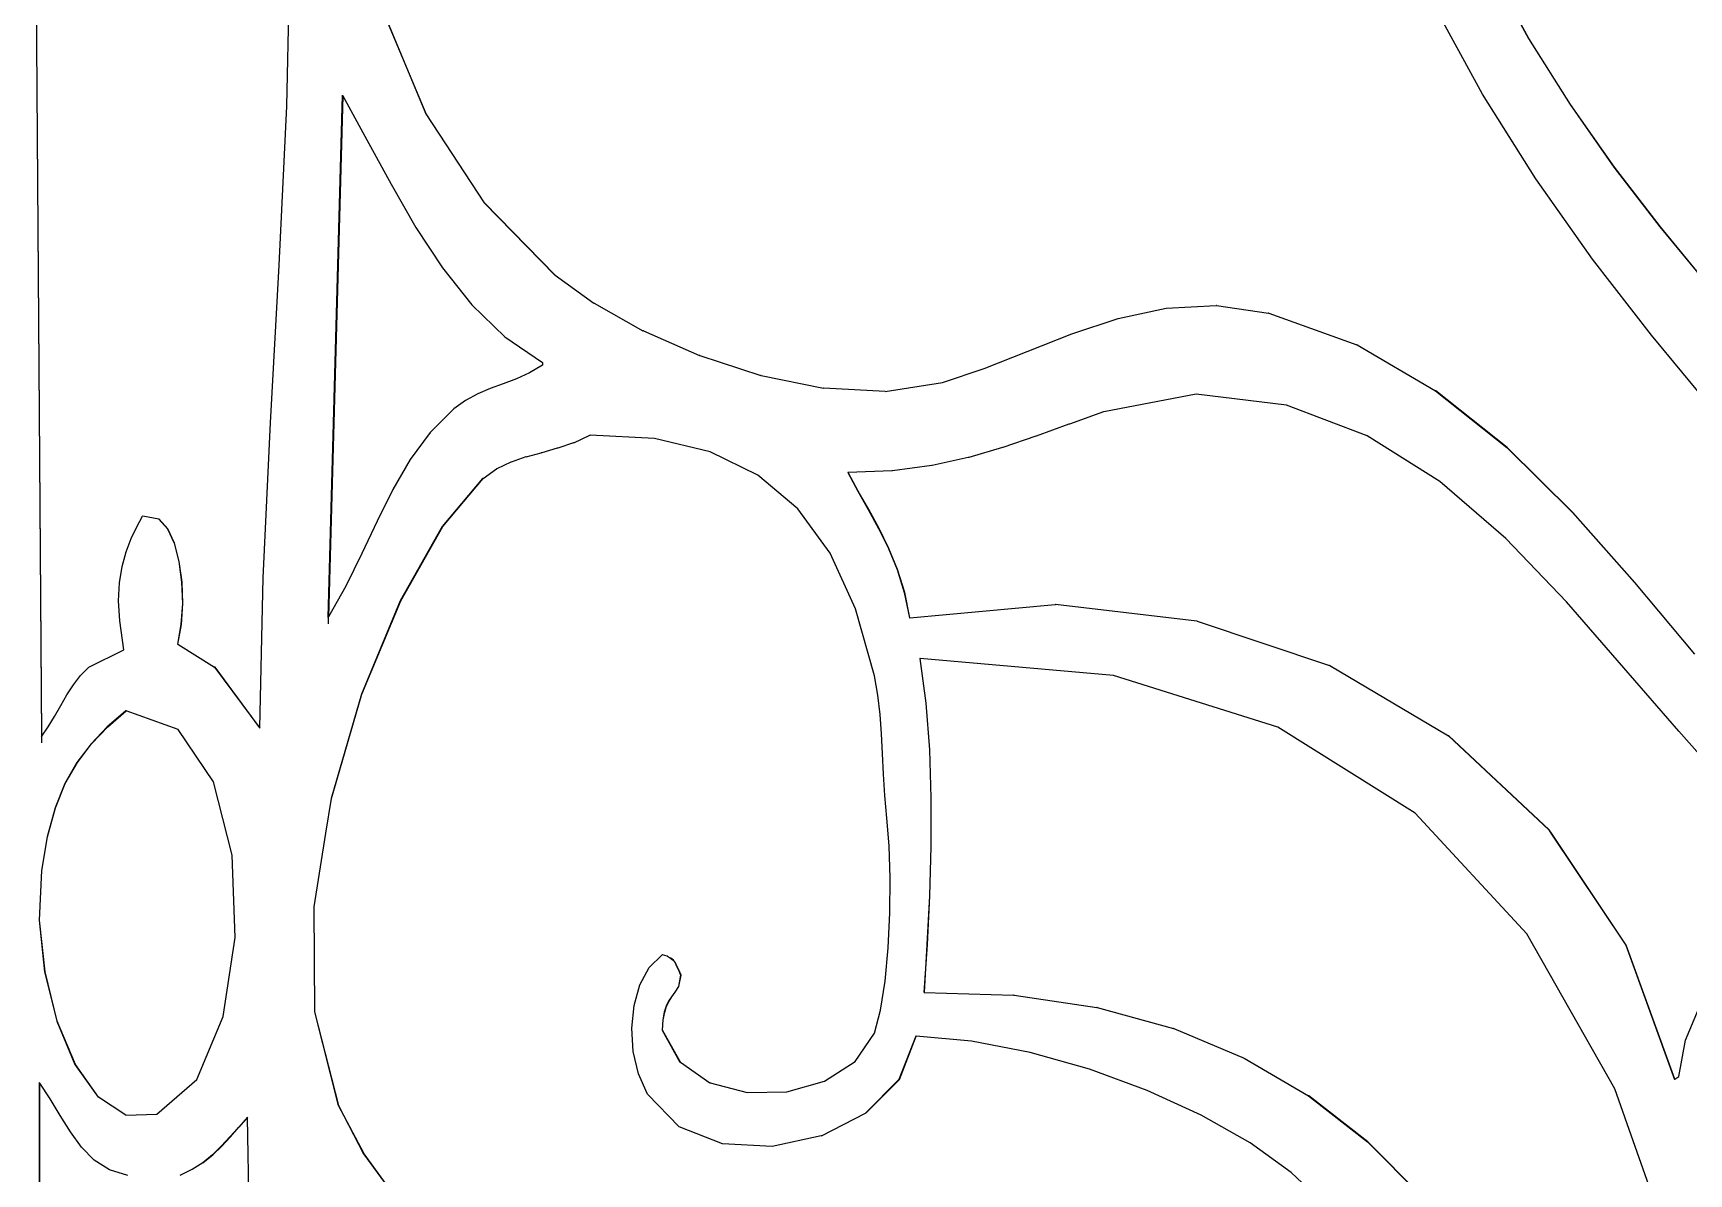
# Model space of a CAD drawing. Header units: inches. Extents: x -2812 to 9774, y -15726 to -746.
# Drawn here: x 3749.15 to 3760.97, y -9100.31 to -9092.16 of the extents above; entities that cross this region are included whole.
import ezdxf

# ---------------------------------------------------------------- set-up
doc = ezdxf.new("R2010")
doc.units = ezdxf.units.IN
doc.header["$LTSCALE"] = 17
doc.header["$MEASUREMENT"] = 0

msp = doc.modelspace()

# ---------------------------------------------------------------- linework, layer by layer
for p, q in [((3749.146, -9088.938), (3749.205, -9097.191)), ((3749.208, -9097.187), (3749.149, -9088.938)), ((3750.957, -9092.686), (3750.984, -9091.552)), ((3759.552, -9091.704), (3759.825, -9092.202)), ((3759.828, -9092.202), (3759.555, -9091.704)), ((3759.495, -9092.6), (3759.146, -9091.96)), ((3751.645, -9092.01), (3751.95, -9092.741)), ((3751.953, -9092.741), (3751.647, -9092.01)), ((3759.828, -9092.202), (3759.825, -9092.202)), ((3759.825, -9092.202), (3760.121, -9092.674)), ((3760.124, -9092.674), (3759.828, -9092.202)), ((3751.253, -9096.339), (3751.355, -9092.608)), ((3751.358, -9092.613), (3751.256, -9096.334)), ((3751.355, -9092.608), (3751.358, -9092.613)), ((3751.358, -9092.613), (3751.53, -9092.926)), ((3759.876, -9093.205), (3759.495, -9092.6)), ((3760.121, -9092.674), (3760.435, -9093.122)), ((3760.124, -9092.674), (3760.121, -9092.674)), ((3760.438, -9093.122), (3760.124, -9092.674)), ((3750.904, -9093.822), (3750.957, -9092.686)), ((3751.95, -9092.741), (3752.367, -9093.377)), ((3751.953, -9092.741), (3751.95, -9092.741)), ((3752.37, -9093.377), (3751.953, -9092.741)), ((3751.53, -9092.926), (3751.702, -9093.244)), ((3760.438, -9093.122), (3760.435, -9093.122)), ((3760.435, -9093.122), (3760.763, -9093.549)), ((3760.766, -9093.549), (3760.438, -9093.122)), ((3751.702, -9093.244), (3751.88, -9093.552)), ((3760.281, -9093.778), (3759.876, -9093.205)), ((3752.367, -9093.377), (3752.872, -9093.894)), ((3752.37, -9093.377), (3752.367, -9093.377)), ((3752.875, -9093.894), (3752.37, -9093.377)), ((3751.88, -9093.552), (3752.07, -9093.842)), ((3760.763, -9093.549), (3761.1, -9093.958)), ((3760.766, -9093.549), (3760.763, -9093.549)), ((3761.103, -9093.958), (3760.766, -9093.549)), ((3750.842, -9094.949), (3750.904, -9093.822)), ((3752.07, -9093.842), (3752.279, -9094.106)), ((3760.704, -9094.323), (3760.281, -9093.778)), ((3752.875, -9093.894), (3752.872, -9093.894)), ((3752.875, -9093.894), (3753.15, -9094.093)), ((3753.152, -9094.093), (3753.15, -9094.093)), ((3753.152, -9094.093), (3753.501, -9094.29)), ((3752.279, -9094.106), (3752.515, -9094.333)), ((3756.563, -9094.313), (3756.894, -9094.203)), ((3756.894, -9094.203), (3757.237, -9094.129)), ((3757.237, -9094.129), (3757.595, -9094.11)), ((3757.597, -9094.11), (3757.595, -9094.11)), ((3757.597, -9094.11), (3757.967, -9094.164)), ((3757.97, -9094.164), (3757.967, -9094.164)), ((3757.97, -9094.164), (3758.598, -9094.392)), ((3752.515, -9094.333), (3752.783, -9094.516)), ((3753.504, -9094.29), (3753.501, -9094.29)), ((3753.504, -9094.29), (3753.905, -9094.468)), ((3756.245, -9094.438), (3756.563, -9094.313)), ((3761.137, -9094.845), (3760.704, -9094.323)), ((3755.937, -9094.561), (3756.245, -9094.438)), ((3758.601, -9094.392), (3758.598, -9094.392)), ((3758.601, -9094.392), (3759.161, -9094.719)), ((3752.783, -9094.537), (3752.691, -9094.59)), ((3752.783, -9094.516), (3752.783, -9094.537)), ((3753.908, -9094.468), (3753.905, -9094.468)), ((3753.908, -9094.468), (3754.342, -9094.61)), ((3755.64, -9094.661), (3755.937, -9094.561)), ((3752.503, -9094.669), (3752.411, -9094.704)), ((3752.597, -9094.633), (3752.503, -9094.669)), ((3752.691, -9094.59), (3752.597, -9094.633)), ((3754.345, -9094.61), (3754.342, -9094.61)), ((3754.345, -9094.61), (3754.791, -9094.701)), ((3755.23, -9094.724), (3755.64, -9094.661)), ((3752.233, -9094.789), (3752.15, -9094.848)), ((3752.321, -9094.742), (3752.233, -9094.789)), ((3752.411, -9094.704), (3752.321, -9094.742)), ((3754.793, -9094.701), (3754.791, -9094.701)), ((3755.23, -9094.724), (3754.793, -9094.701)), ((3757.451, -9094.744), (3756.792, -9094.869)), ((3758.096, -9094.821), (3757.451, -9094.744)), ((3759.161, -9094.719), (3759.67, -9095.125)), ((3759.164, -9094.719), (3759.161, -9094.719)), ((3759.673, -9095.125), (3759.164, -9094.719)), ((3752.15, -9094.848), (3751.981, -9095.017)), ((3756.789, -9094.869), (3756.546, -9094.957)), ((3756.792, -9094.869), (3756.789, -9094.869)), ((3758.673, -9095.04), (3758.096, -9094.821)), ((3750.79, -9096.055), (3750.842, -9094.949)), ((3751.981, -9095.017), (3751.838, -9095.211)), ((3753.008, -9095.09), (3753.122, -9095.035)), ((3753.122, -9095.035), (3753.125, -9095.035)), ((3753.583, -9095.06), (3753.125, -9095.035)), ((3756.306, -9095.044), (3756.071, -9095.125)), ((3756.308, -9095.044), (3756.306, -9095.044)), ((3756.543, -9094.957), (3756.308, -9095.044)), ((3756.546, -9094.957), (3756.543, -9094.957)), ((3759.191, -9095.368), (3758.673, -9095.04)), ((3752.667, -9095.192), (3752.775, -9095.162)), ((3752.778, -9095.162), (3752.775, -9095.162)), ((3752.889, -9095.13), (3752.778, -9095.162)), ((3752.892, -9095.13), (3752.889, -9095.13)), ((3753.005, -9095.09), (3752.892, -9095.13)), ((3753.008, -9095.09), (3753.005, -9095.09)), ((3753.982, -9095.155), (3753.583, -9095.06)), ((3754.321, -9095.321), (3753.982, -9095.155)), ((3756.068, -9095.125), (3755.827, -9095.196)), ((3756.071, -9095.125), (3756.068, -9095.125)), ((3759.67, -9095.125), (3760.138, -9095.588)), ((3759.673, -9095.125), (3759.67, -9095.125)), ((3760.141, -9095.588), (3759.673, -9095.125)), ((3751.838, -9095.211), (3751.715, -9095.424)), ((3752.359, -9095.346), (3752.454, -9095.277)), ((3752.457, -9095.277), (3752.454, -9095.277)), ((3752.557, -9095.228), (3752.457, -9095.277)), ((3752.56, -9095.228), (3752.557, -9095.228)), ((3752.664, -9095.192), (3752.56, -9095.228)), ((3752.667, -9095.192), (3752.664, -9095.192)), ((3755.563, -9095.252), (3755.282, -9095.29)), ((3755.566, -9095.252), (3755.563, -9095.252)), ((3755.824, -9095.196), (3755.566, -9095.252)), ((3755.827, -9095.196), (3755.824, -9095.196)), ((3752.356, -9095.346), (3752.068, -9095.689)), ((3752.071, -9095.689), (3752.359, -9095.346)), ((3752.359, -9095.346), (3752.356, -9095.346)), ((3754.606, -9095.562), (3754.321, -9095.321)), ((3754.963, -9095.304), (3755.035, -9095.436)), ((3754.966, -9095.304), (3754.963, -9095.304)), ((3755.279, -9095.29), (3754.966, -9095.304)), ((3755.038, -9095.436), (3754.966, -9095.304)), ((3755.282, -9095.29), (3755.279, -9095.29)), ((3759.662, -9095.774), (3759.191, -9095.368)), ((3751.715, -9095.424), (3751.602, -9095.65)), ((3755.035, -9095.436), (3755.11, -9095.568)), ((3755.038, -9095.436), (3755.035, -9095.436)), ((3755.113, -9095.568), (3755.038, -9095.436)), ((3749.886, -9095.691), (3749.927, -9095.615)), ((3749.929, -9095.615), (3749.927, -9095.615)), ((3750.044, -9095.636), (3749.929, -9095.615)), ((3750.047, -9095.636), (3750.044, -9095.636)), ((3750.044, -9095.636), (3750.105, -9095.704)), ((3750.108, -9095.704), (3750.047, -9095.636)), ((3754.837, -9095.88), (3754.606, -9095.562)), ((3755.11, -9095.568), (3755.184, -9095.703)), ((3755.113, -9095.568), (3755.11, -9095.568)), ((3755.187, -9095.703), (3755.113, -9095.568)), ((3760.138, -9095.588), (3760.581, -9096.088)), ((3760.141, -9095.588), (3760.138, -9095.588)), ((3760.584, -9096.088), (3760.141, -9095.588)), ((3749.846, -9095.775), (3749.886, -9095.691)), ((3750.108, -9095.704), (3750.105, -9095.704)), ((3750.105, -9095.704), (3750.153, -9095.808)), ((3750.155, -9095.808), (3750.108, -9095.704)), ((3751.602, -9095.65), (3751.493, -9095.882)), ((3752.068, -9095.689), (3751.768, -9096.22)), ((3751.771, -9096.22), (3752.071, -9095.689)), ((3752.071, -9095.689), (3752.068, -9095.689)), ((3755.184, -9095.703), (3755.254, -9095.845)), ((3755.187, -9095.703), (3755.184, -9095.703)), ((3755.257, -9095.845), (3755.187, -9095.703)), ((3749.782, -9095.974), (3749.811, -9095.869)), ((3749.811, -9095.869), (3749.846, -9095.775)), ((3750.155, -9095.808), (3750.153, -9095.808)), ((3750.153, -9095.808), (3750.187, -9095.938)), ((3750.189, -9095.938), (3750.155, -9095.808)), ((3755.254, -9095.845), (3755.316, -9095.996)), ((3755.257, -9095.845), (3755.254, -9095.845)), ((3755.319, -9095.996), (3755.257, -9095.845)), ((3760.097, -9096.227), (3759.662, -9095.774)), ((3749.763, -9096.09), (3749.782, -9095.974)), ((3750.189, -9095.938), (3750.187, -9095.938)), ((3750.187, -9095.938), (3750.207, -9096.085)), ((3750.209, -9096.085), (3750.189, -9095.938)), ((3751.493, -9095.882), (3751.379, -9096.115)), ((3755.019, -9096.277), (3754.837, -9095.88)), ((3749.756, -9096.219), (3749.763, -9096.09)), ((3750.209, -9096.085), (3750.207, -9096.085)), ((3750.207, -9096.085), (3750.212, -9096.239)), ((3750.215, -9096.239), (3750.209, -9096.085)), ((3750.766, -9097.126), (3750.79, -9096.055)), ((3755.316, -9095.996), (3755.367, -9096.161)), ((3755.319, -9095.996), (3755.316, -9095.996)), ((3755.37, -9096.161), (3755.319, -9095.996)), ((3760.581, -9096.088), (3761.011, -9096.601)), ((3760.584, -9096.088), (3760.581, -9096.088)), ((3761.013, -9096.601), (3760.584, -9096.088)), ((3749.765, -9096.362), (3749.756, -9096.219)), ((3751.379, -9096.115), (3751.256, -9096.334)), ((3751.768, -9096.22), (3751.492, -9096.885)), ((3751.494, -9096.885), (3751.771, -9096.22)), ((3751.771, -9096.22), (3751.768, -9096.22)), ((3755.367, -9096.161), (3755.405, -9096.341)), ((3755.37, -9096.161), (3755.367, -9096.161)), ((3755.407, -9096.341), (3755.37, -9096.161)), ((3760.505, -9096.697), (3760.097, -9096.227)), ((3750.212, -9096.239), (3750.202, -9096.389)), ((3750.205, -9096.389), (3750.215, -9096.239)), ((3750.215, -9096.239), (3750.212, -9096.239)), ((3751.253, -9096.339), (3751.252, -9096.341)), ((3751.252, -9096.341), (3751.252, -9096.383)), ((3751.253, -9096.341), (3751.252, -9096.341)), ((3751.256, -9096.334), (3751.253, -9096.339)), ((3755.154, -9096.756), (3755.019, -9096.277)), ((3755.405, -9096.341), (3755.407, -9096.341)), ((3755.407, -9096.341), (3756.445, -9096.245)), ((3756.447, -9096.245), (3756.445, -9096.245)), ((3756.445, -9096.245), (3756.446, -9096.245)), ((3756.447, -9096.245), (3756.446, -9096.245)), ((3757.456, -9096.364), (3756.447, -9096.245)), ((3749.794, -9096.569), (3749.765, -9096.362)), ((3750.202, -9096.389), (3750.177, -9096.528)), ((3750.18, -9096.528), (3750.205, -9096.389)), ((3750.205, -9096.389), (3750.202, -9096.389)), ((3757.458, -9096.364), (3757.456, -9096.364)), ((3757.458, -9096.364), (3758.403, -9096.682)), ((3749.544, -9096.694), (3749.794, -9096.569)), ((3750.18, -9096.528), (3750.177, -9096.528)), ((3750.18, -9096.528), (3750.442, -9096.694)), ((3749.485, -9096.753), (3749.544, -9096.694)), ((3750.445, -9096.694), (3750.442, -9096.694)), ((3750.442, -9096.694), (3750.766, -9097.129)), ((3750.766, -9097.126), (3750.445, -9096.694)), ((3755.478, -9096.632), (3755.52, -9096.951)), ((3755.481, -9096.632), (3755.478, -9096.632)), ((3755.523, -9096.951), (3755.481, -9096.632)), ((3756.861, -9096.752), (3755.481, -9096.632)), ((3758.406, -9096.682), (3758.403, -9096.682)), ((3758.406, -9096.682), (3759.253, -9097.184)), ((3760.897, -9097.15), (3760.505, -9096.697)), ((3749.387, -9096.892), (3749.434, -9096.82)), ((3749.434, -9096.82), (3749.485, -9096.753)), ((3755.179, -9096.893), (3755.154, -9096.756)), ((3758.035, -9097.121), (3756.861, -9096.752)), ((3749.343, -9096.968), (3749.387, -9096.892)), ((3751.492, -9096.885), (3751.274, -9097.631)), ((3751.277, -9097.631), (3751.494, -9096.885)), ((3751.494, -9096.885), (3751.492, -9096.885)), ((3755.195, -9097.031), (3755.179, -9096.893)), ((3749.254, -9097.12), (3749.299, -9097.045)), ((3749.299, -9097.045), (3749.343, -9096.968)), ((3749.809, -9097.005), (3749.676, -9097.119)), ((3749.679, -9097.119), (3749.811, -9097.005)), ((3749.811, -9097.005), (3749.809, -9097.005)), ((3750.182, -9097.139), (3749.811, -9097.005)), ((3755.204, -9097.169), (3755.195, -9097.031)), ((3755.523, -9096.951), (3755.52, -9096.951)), ((3755.52, -9096.951), (3755.546, -9097.284)), ((3755.549, -9097.284), (3755.523, -9096.951)), ((3749.208, -9097.187), (3749.254, -9097.12)), ((3749.676, -9097.119), (3749.56, -9097.24)), ((3749.563, -9097.24), (3749.679, -9097.119)), ((3749.679, -9097.119), (3749.676, -9097.119)), ((3750.434, -9097.512), (3750.182, -9097.139)), ((3750.766, -9097.129), (3750.766, -9097.126)), ((3755.211, -9097.311), (3755.204, -9097.169)), ((3759.015, -9097.737), (3758.035, -9097.121)), ((3761.046, -9097.316), (3760.897, -9097.15)), ((3749.205, -9097.191), (3749.208, -9097.187)), ((3749.205, -9097.191), (3749.205, -9097.233)), ((3749.56, -9097.24), (3749.459, -9097.373)), ((3749.462, -9097.373), (3749.563, -9097.24)), ((3749.563, -9097.24), (3749.56, -9097.24)), ((3755.549, -9097.284), (3755.546, -9097.284)), ((3755.546, -9097.284), (3755.557, -9097.626)), ((3755.56, -9097.626), (3755.549, -9097.284)), ((3759.253, -9097.184), (3759.97, -9097.854)), ((3759.256, -9097.184), (3759.253, -9097.184)), ((3759.973, -9097.854), (3759.256, -9097.184)), ((3749.459, -9097.373), (3749.373, -9097.524)), ((3749.376, -9097.524), (3749.462, -9097.373)), ((3749.462, -9097.373), (3749.459, -9097.373)), ((3755.218, -9097.457), (3755.211, -9097.311)), ((3749.373, -9097.524), (3749.303, -9097.699)), ((3749.305, -9097.699), (3749.376, -9097.524)), ((3749.376, -9097.524), (3749.373, -9097.524)), ((3750.568, -9098.037), (3750.434, -9097.512)), ((3755.227, -9097.61), (3755.218, -9097.457)), ((3751.274, -9097.631), (3751.234, -9097.878)), ((3751.237, -9097.878), (3751.277, -9097.631)), ((3751.277, -9097.631), (3751.274, -9097.631)), ((3755.243, -9097.772), (3755.227, -9097.61)), ((3755.56, -9097.626), (3755.557, -9097.626)), ((3755.557, -9097.626), (3755.557, -9097.878)), ((3755.56, -9097.878), (3755.56, -9097.626)), ((3749.303, -9097.699), (3749.254, -9097.878)), ((3749.257, -9097.878), (3749.305, -9097.699)), ((3749.305, -9097.699), (3749.303, -9097.699)), ((3759.812, -9098.599), (3759.015, -9097.737)), ((3749.254, -9097.878), (3749.247, -9097.904)), ((3749.249, -9097.904), (3749.257, -9097.878)), ((3749.254, -9097.878), (3749.257, -9097.878)), ((3751.234, -9097.878), (3751.15, -9098.405)), ((3751.153, -9098.405), (3751.237, -9097.878)), ((3751.234, -9097.878), (3751.237, -9097.878)), ((3755.258, -9097.969), (3755.243, -9097.772)), ((3755.557, -9097.878), (3755.56, -9097.878)), ((3755.557, -9097.878), (3755.557, -9097.975)), ((3755.559, -9097.975), (3755.56, -9097.878)), ((3759.973, -9097.854), (3759.97, -9097.854)), ((3759.97, -9097.854), (3759.985, -9097.878)), ((3759.988, -9097.878), (3759.973, -9097.854)), ((3759.985, -9097.878), (3759.988, -9097.878)), ((3759.985, -9097.878), (3760.52, -9098.678)), ((3760.522, -9098.678), (3759.988, -9097.878)), ((3749.247, -9097.904), (3749.205, -9098.145)), ((3749.208, -9098.145), (3749.249, -9097.904)), ((3749.249, -9097.904), (3749.247, -9097.904)), ((3755.266, -9098.2), (3755.258, -9097.969)), ((3755.557, -9097.975), (3755.546, -9098.326)), ((3755.549, -9098.326), (3755.559, -9097.975)), ((3755.559, -9097.975), (3755.557, -9097.975)), ((3750.59, -9098.625), (3750.568, -9098.037)), ((3749.205, -9098.145), (3749.19, -9098.5)), ((3749.192, -9098.5), (3749.208, -9098.145)), ((3749.208, -9098.145), (3749.205, -9098.145)), ((3755.264, -9098.448), (3755.266, -9098.2)), ((3755.546, -9098.326), (3755.529, -9098.674)), ((3755.532, -9098.674), (3755.549, -9098.326)), ((3755.549, -9098.326), (3755.546, -9098.326)), ((3751.15, -9098.405), (3751.156, -9099.154)), ((3751.153, -9098.405), (3751.15, -9098.405)), ((3751.158, -9099.154), (3751.153, -9098.405)), ((3755.252, -9098.699), (3755.264, -9098.448)), ((3749.192, -9098.5), (3749.19, -9098.5)), ((3749.19, -9098.5), (3749.228, -9098.869)), ((3749.231, -9098.869), (3749.192, -9098.5)), ((3750.504, -9099.188), (3750.59, -9098.625)), ((3755.23, -9098.936), (3755.252, -9098.699)), ((3755.529, -9098.674), (3755.508, -9099.016)), ((3755.51, -9099.016), (3755.532, -9098.674)), ((3755.532, -9098.674), (3755.529, -9098.674)), ((3760.442, -9099.705), (3759.812, -9098.599)), ((3760.52, -9098.678), (3760.868, -9099.639)), ((3760.522, -9098.678), (3760.52, -9098.678)), ((3760.87, -9099.637), (3760.522, -9098.678)), ((3753.546, -9098.839), (3753.637, -9098.747)), ((3753.64, -9098.747), (3753.637, -9098.747)), ((3753.673, -9098.758), (3753.64, -9098.747)), ((3753.676, -9098.758), (3753.673, -9098.758)), ((3753.676, -9098.758), (3753.698, -9098.771)), ((3753.701, -9098.771), (3753.698, -9098.771)), ((3753.698, -9098.771), (3753.716, -9098.786)), ((3753.719, -9098.786), (3753.701, -9098.771)), ((3753.719, -9098.786), (3753.716, -9098.786)), ((3753.716, -9098.786), (3753.73, -9098.804)), ((3753.733, -9098.804), (3753.719, -9098.786)), ((3753.73, -9098.804), (3753.741, -9098.828)), ((3753.733, -9098.804), (3753.73, -9098.804)), ((3753.744, -9098.828), (3753.733, -9098.804)), ((3753.744, -9098.828), (3753.741, -9098.828)), ((3753.741, -9098.828), (3753.754, -9098.856)), ((3753.757, -9098.856), (3753.744, -9098.828)), ((3749.231, -9098.869), (3749.228, -9098.869)), ((3749.228, -9098.869), (3749.315, -9099.222)), ((3749.318, -9099.222), (3749.231, -9098.869)), ((3753.479, -9098.963), (3753.546, -9098.839)), ((3753.757, -9098.856), (3753.754, -9098.856)), ((3753.754, -9098.856), (3753.77, -9098.892)), ((3753.77, -9098.892), (3753.755, -9098.975)), ((3753.773, -9098.892), (3753.757, -9098.856)), ((3753.758, -9098.975), (3753.773, -9098.892)), ((3753.773, -9098.892), (3753.77, -9098.892)), ((3755.198, -9099.144), (3755.23, -9098.936)), ((3753.438, -9099.111), (3753.479, -9098.963)), ((3753.705, -9099.048), (3753.684, -9099.079)), ((3753.687, -9099.079), (3753.708, -9099.048)), ((3753.729, -9099.014), (3753.705, -9099.048)), ((3753.708, -9099.048), (3753.705, -9099.048)), ((3753.708, -9099.048), (3753.732, -9099.014)), ((3753.755, -9098.975), (3753.729, -9099.014)), ((3753.732, -9099.014), (3753.729, -9099.014)), ((3753.732, -9099.014), (3753.758, -9098.975)), ((3753.758, -9098.975), (3753.755, -9098.975)), ((3755.51, -9099.016), (3755.508, -9099.016)), ((3755.51, -9099.016), (3756.148, -9099.037)), ((3756.151, -9099.037), (3756.148, -9099.037)), ((3756.151, -9099.037), (3756.742, -9099.124)), ((3751.156, -9099.154), (3751.326, -9099.825)), ((3751.158, -9099.154), (3751.156, -9099.154)), ((3751.328, -9099.825), (3751.158, -9099.154)), ((3753.422, -9099.272), (3753.438, -9099.111)), ((3753.653, -9099.157), (3753.643, -9099.213)), ((3753.646, -9099.213), (3753.656, -9099.157)), ((3753.667, -9099.114), (3753.653, -9099.157)), ((3753.656, -9099.157), (3753.653, -9099.157)), ((3753.656, -9099.157), (3753.67, -9099.114)), ((3753.684, -9099.079), (3753.667, -9099.114)), ((3753.67, -9099.114), (3753.667, -9099.114)), ((3753.67, -9099.114), (3753.687, -9099.079)), ((3753.687, -9099.079), (3753.684, -9099.079)), ((3755.154, -9099.307), (3755.198, -9099.144)), ((3756.744, -9099.124), (3756.742, -9099.124)), ((3756.744, -9099.124), (3757.289, -9099.274)), ((3760.946, -9099.358), (3761.038, -9099.135)), ((3749.318, -9099.222), (3749.315, -9099.222)), ((3749.315, -9099.222), (3749.445, -9099.531)), ((3749.448, -9099.531), (3749.318, -9099.222)), ((3750.316, -9099.638), (3750.504, -9099.188)), ((3753.432, -9099.438), (3753.422, -9099.272)), ((3753.643, -9099.213), (3753.637, -9099.286)), ((3753.64, -9099.286), (3753.637, -9099.286)), ((3753.637, -9099.286), (3753.765, -9099.515)), ((3753.64, -9099.286), (3753.646, -9099.213)), ((3753.768, -9099.515), (3753.64, -9099.286)), ((3753.646, -9099.213), (3753.643, -9099.213)), ((3757.292, -9099.274), (3757.289, -9099.274)), ((3757.292, -9099.274), (3757.793, -9099.485)), ((3755.017, -9099.51), (3755.154, -9099.307)), ((3755.449, -9099.328), (3755.329, -9099.638)), ((3755.332, -9099.638), (3755.451, -9099.328)), ((3755.451, -9099.328), (3755.449, -9099.328)), ((3755.848, -9099.364), (3755.451, -9099.328)), ((3756.267, -9099.446), (3755.848, -9099.364)), ((3760.897, -9099.618), (3760.946, -9099.358)), ((3749.445, -9099.531), (3749.611, -9099.764)), ((3749.448, -9099.531), (3749.445, -9099.531)), ((3749.614, -9099.764), (3749.448, -9099.531)), ((3753.47, -9099.597), (3753.432, -9099.438)), ((3753.768, -9099.515), (3753.765, -9099.515)), ((3753.768, -9099.515), (3753.978, -9099.662)), ((3754.797, -9099.651), (3755.017, -9099.51)), ((3756.689, -9099.565), (3756.267, -9099.446)), ((3757.795, -9099.485), (3757.793, -9099.485)), ((3757.795, -9099.485), (3758.254, -9099.756)), ((3749.19, -9099.659), (3749.19, -9105.943)), ((3749.193, -9099.664), (3749.19, -9099.659)), ((3750.03, -9099.887), (3750.316, -9099.638)), ((3753.534, -9099.742), (3753.47, -9099.597)), ((3754.528, -9099.726), (3754.797, -9099.651)), ((3755.329, -9099.638), (3755.09, -9099.878)), ((3755.093, -9099.878), (3755.332, -9099.638)), ((3755.332, -9099.638), (3755.329, -9099.638)), ((3757.101, -9099.717), (3756.689, -9099.565)), ((3760.868, -9099.639), (3760.87, -9099.637)), ((3760.87, -9099.637), (3760.897, -9099.618)), ((3749.193, -9105.941), (3749.193, -9099.664)), ((3749.267, -9099.776), (3749.193, -9099.664)), ((3749.339, -9099.896), (3749.267, -9099.776)), ((3749.614, -9099.764), (3749.611, -9099.764)), ((3749.808, -9099.893), (3749.614, -9099.764)), ((3753.76, -9099.976), (3753.534, -9099.742)), ((3753.981, -9099.662), (3753.978, -9099.662)), ((3753.981, -9099.662), (3754.244, -9099.731)), ((3754.244, -9099.731), (3754.528, -9099.726)), ((3757.488, -9099.894), (3757.101, -9099.717)), ((3758.254, -9099.756), (3758.674, -9100.084)), ((3758.257, -9099.756), (3758.254, -9099.756)), ((3758.677, -9100.084), (3758.257, -9099.756)), ((3760.917, -9101.055), (3760.442, -9099.705)), ((3749.412, -9100.013), (3749.339, -9099.896)), ((3749.808, -9099.893), (3750.03, -9099.887)), ((3751.328, -9099.825), (3751.326, -9099.825)), ((3751.326, -9099.825), (3751.506, -9100.169)), ((3751.509, -9100.169), (3751.328, -9099.825)), ((3754.777, -9100.041), (3755.09, -9099.878)), ((3755.093, -9099.878), (3755.09, -9099.878)), ((3757.836, -9100.091), (3757.488, -9099.894)), ((3749.492, -9100.121), (3749.412, -9100.013)), ((3750.614, -9099.978), (3750.552, -9100.047)), ((3750.555, -9100.047), (3750.616, -9099.978)), ((3750.678, -9099.908), (3750.614, -9099.978)), ((3750.616, -9099.978), (3750.614, -9099.978)), ((3750.616, -9099.978), (3750.678, -9099.911)), ((3750.678, -9099.911), (3750.678, -9099.908)), ((3750.695, -9100.937), (3750.678, -9099.911)), ((3754.069, -9100.098), (3753.76, -9099.976)), ((3749.583, -9100.214), (3749.492, -9100.121)), ((3750.49, -9100.114), (3750.426, -9100.176)), ((3750.429, -9100.176), (3750.493, -9100.114)), ((3750.552, -9100.047), (3750.49, -9100.114)), ((3750.493, -9100.114), (3750.49, -9100.114)), ((3750.493, -9100.114), (3750.555, -9100.047)), ((3750.555, -9100.047), (3750.552, -9100.047)), ((3754.423, -9100.117), (3754.069, -9100.098)), ((3754.774, -9100.041), (3754.423, -9100.117)), ((3754.777, -9100.041), (3754.774, -9100.041)), ((3758.129, -9100.302), (3757.836, -9100.091)), ((3758.677, -9100.084), (3758.674, -9100.084)), ((3758.674, -9100.084), (3759.056, -9100.468)), ((3759.059, -9100.468), (3758.677, -9100.084)), ((3749.692, -9100.283), (3749.583, -9100.214)), ((3750.357, -9100.233), (3750.282, -9100.282)), ((3750.426, -9100.176), (3750.357, -9100.233)), ((3750.359, -9100.233), (3750.357, -9100.233)), ((3750.359, -9100.233), (3750.429, -9100.176)), ((3750.429, -9100.176), (3750.426, -9100.176)), ((3751.506, -9100.169), (3751.726, -9100.471)), ((3751.509, -9100.169), (3751.506, -9100.169)), ((3751.728, -9100.471), (3751.509, -9100.169)), ((3749.823, -9100.323), (3749.692, -9100.283)), ((3750.279, -9100.282), (3750.194, -9100.323)), ((3750.282, -9100.282), (3750.279, -9100.282)), ((3758.659, -9100.8), (3758.129, -9100.302))]:
    msp.add_line(p, q)

doc.saveas('drawing.dxf')
